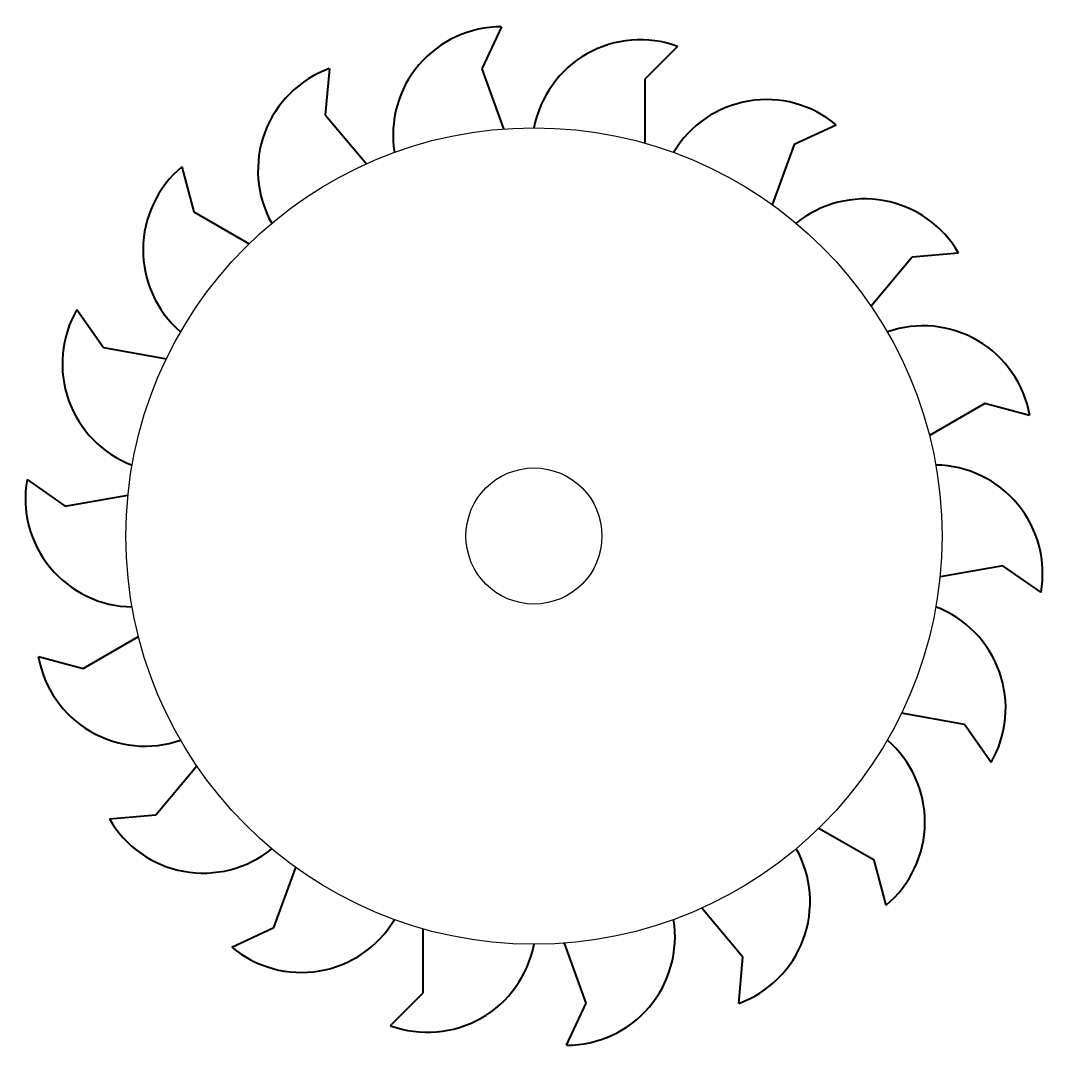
# Model space of a CAD drawing. Header units: millimetres. Extents: x 2728 to 2879, y 1354 to 1505.
import ezdxf

# ---------------------------------------------------------------- set-up
doc = ezdxf.new("R2010")
doc.units = ezdxf.units.MM
doc.layers.add('Sawplate', color=7, linetype='Continuous', lineweight=30)
doc.layers.add('Sawteeth', color=1, linetype='Continuous', lineweight=40)

# ---------------------------------------------------------------- blocks, each defined once
blk = doc.blocks.new('*U1')
for p, q in [((10.55, 6.63), (5.72, 1.8)), ((5.72, 1.8), (5.72, -7.59))]:
    blk.add_line(p, q)
blk.add_arc((5.09, -8.33), 15.93, 69.9514, 169.1739)
blk = doc.blocks.new('*U2')
at = {"layer": 'Sawteeth', "color": 0, "linetype": 'ByBlock', "lineweight": -2, "transparency": 16777216}
for p, rotation in [((2790.8, 1494.43), 19.99999999999998), ((2769.32, 1486.26), 39.99999999999997), ((2835.5, 1487.21), 339.9999999999999), ((2853.32, 1472.69), 320), ((2751.92, 1471.23), 60.00000000000001), ((2865.1, 1452.96), 299.9999999999999), ((2740.72, 1451.16), 79.99999999999999), ((2869.42, 1430.38), 280), ((2737.05, 1428.47), 99.99999999999997), ((2741.37, 1405.89), 120), ((2865.75, 1407.68), 259.9999999999999), ((2854.55, 1387.61), 240), ((2753.15, 1386.15), 140.0000000000001), ((2837.15, 1372.58), 220), ((2770.97, 1371.63), 160), ((2815.67, 1364.41), 200), ((2792.68, 1364.08), 180)]:
    blk.add_blockref('*U1', p, dxfattribs=dict(at, rotation=rotation))
blk.add_blockref('*U1', (2813.79, 1494.76), dxfattribs=at)

msp = doc.modelspace()

# ---------------------------------------------------------------- linework, layer by layer
at = {"layer": 'Sawplate'}
for radius in [60, 10]:
    msp.add_circle((2803.23, 1429.42), radius, dxfattribs=at)

# ---------------------------------------------------------------- block references
at = {"layer": 'Sawteeth'}
msp.add_blockref('*U2', (0, 0), dxfattribs=at)

doc.saveas('drawing.dxf')
